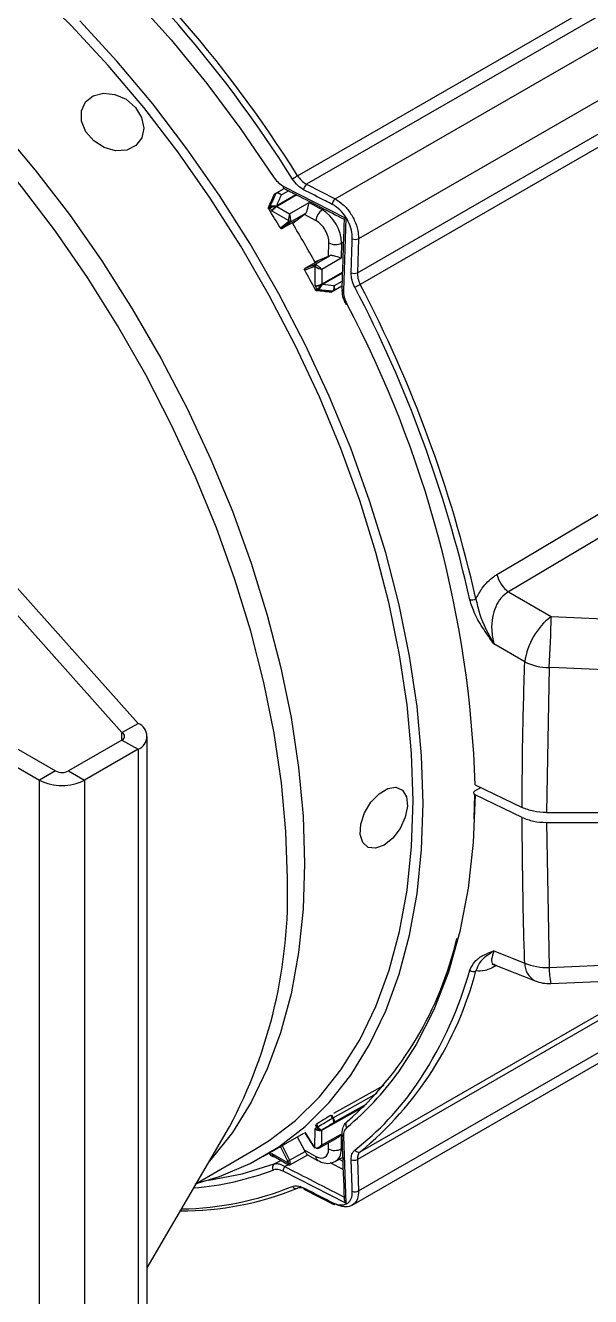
# Model space of a CAD drawing. Extents: x 16.5 to 113.1, y 4.4 to 84.5.
# Drawn here: x 77.126 to 78.993, y 61.073 to 65.276 of the extents above; entities that cross this region are included whole.
import ezdxf

# ---------------------------------------------------------------- set-up
doc = ezdxf.new("R2010")
doc.units = 0
doc.header["$MEASUREMENT"] = 0
doc.layers.add('OBJECT', color=7, linetype='CONTINUOUS')

msp = doc.modelspace()

# ---------------------------------------------------------------- linework, layer by layer
at = {"layer": 'OBJECT'}
for p, q in [((78.025, 64.7792), (80.7962, 66.3789)), ((80.8248, 66.3501), (78.0548, 64.7511)), ((78.1491, 64.7027), (81.0164, 66.3579)), ((81.0963, 66.2276), (78.2263, 64.5708)), ((78.2225, 64.4586), (80.9925, 66.0577)), ((81.003, 66.0197), (78.2319, 64.4199)), ((77.9552, 64.7225), (77.9809, 64.7373)), ((77.9773, 64.7453), (78.1841, 64.6389)), ((78.0548, 64.7511), (78.1491, 64.7027)), ((77.9538, 64.7209), (77.9483, 64.7177)), ((77.9497, 64.7193), (77.9552, 64.7225)), ((77.9538, 64.7209), (77.9538, 64.7209)), ((77.9563, 64.6812), (78.0192, 64.7175)), ((78.0226, 64.7158), (77.9587, 64.6788)), ((77.9957, 64.7297), (77.9716, 64.7158)), ((77.929, 64.6744), (77.9342, 64.6773)), ((77.9346, 64.6726), (77.9296, 64.6697)), ((77.9342, 64.6773), (77.9344, 64.6775)), ((77.9349, 64.6728), (77.9346, 64.6726)), ((77.9952, 64.6311), (77.9408, 64.6625)), ((77.9547, 64.68), (77.9563, 64.6812)), ((77.9568, 64.6778), (77.9554, 64.6769)), ((77.9587, 64.6788), (77.9568, 64.6778)), ((77.9568, 64.6778), (77.9987, 64.6536)), ((77.9987, 64.6536), (78.0633, 64.6909)), ((78.0508, 64.6541), (77.9998, 64.6247)), ((78.0476, 64.6517), (78.0089, 64.6212)), ((78.0861, 64.6305), (78.0476, 64.6517)), ((78.0633, 64.6909), (78.1068, 64.667)), ((78.112, 64.6699), (78.1068, 64.667)), ((77.9682, 64.6066), (77.9935, 64.6268)), ((78.0169, 64.6289), (77.9744, 64.6044)), ((77.9998, 64.6247), (77.9744, 64.6044)), ((78.0182, 64.6292), (78.0087, 64.6216)), ((78.1841, 64.6389), (78.1763, 64.3993)), ((78.2263, 64.5708), (78.2225, 64.4586)), ((78.1276, 64.5131), (78.1286, 64.5571)), ((78.1705, 64.5567), (78.1694, 64.5071)), ((78.1762, 64.5601), (78.1705, 64.5567)), ((78.05, 64.4733), (78.0925, 64.4979)), ((78.05, 64.4733), (78.0803, 64.4852)), ((78.0803, 64.4852), (78.1313, 64.5146)), ((78.0819, 64.4948), (78.1276, 64.5131)), ((78.0821, 64.4945), (78.0934, 64.4989)), ((78.1694, 64.5071), (78.1048, 64.4698)), ((78.0791, 64.4787), (78.0489, 64.4669)), ((78.0836, 64.4152), (78.0836, 64.478)), ((78.1048, 64.4698), (78.1048, 64.4214)), ((78.1067, 64.4225), (78.173, 64.4608)), ((78.1729, 64.457), (78.1076, 64.4193)), ((78.0842, 64.4019), (78.0892, 64.4048)), ((78.0931, 64.402), (78.088, 64.3991)), ((78.0892, 64.4048), (78.0896, 64.405)), ((78.0934, 64.4022), (78.0931, 64.402)), ((78.1034, 64.4207), (78.1048, 64.4214)), ((78.1048, 64.4214), (78.1067, 64.4225)), ((78.1076, 64.4193), (78.1057, 64.4185)), ((78.1715, 64.4143), (78.1372, 64.3945)), ((78.1715, 64.4143), (78.1427, 64.3977)), ((78.1451, 64.4152), (78.172, 64.4308)), ((78.1351, 64.3941), (78.1406, 64.3973)), ((78.1427, 64.3977), (78.1372, 64.3945)), ((78.1406, 64.3973), (78.1407, 64.3973)), ((78.1427, 64.3977), (78.1427, 64.3977)), ((77.4978, 62.9684), (76.777, 63.7772)), ((77.4449, 62.9378), (76.724, 63.7466)), ((78.7221, 63.4034), (78.8626, 63.3218)), ((78.7754, 63.1719), (78.6736, 63.2311)), ((78.2319, 61.5518), (81.003, 63.1515)), ((78.8559, 63.153), (78.8472, 62.6733)), ((80.9925, 63.1256), (78.2225, 61.5265)), ((78.2052, 61.3749), (81.1289, 63.0627)), ((78.2263, 61.4224), (81.0963, 63.0792)), ((77.4449, 62.9378), (77.4978, 62.9684)), ((77.4449, 62.9133), (77.4449, 62.9378)), ((76.9923, 62.8847), (77.1726, 62.7807)), ((77.0453, 62.9153), (77.2256, 62.8112)), ((77.4449, 62.9133), (77.268, 62.8112)), ((77.4449, 62.9133), (77.4978, 62.8827)), ((77.5286, 59.3328), (77.5286, 62.9256)), ((77.4978, 62.8827), (77.321, 62.7807)), ((77.4978, 62.8827), (77.4978, 59.29)), ((77.2256, 62.8112), (77.1726, 62.7807)), ((77.268, 62.8112), (77.321, 62.7807)), ((77.1726, 59.1879), (77.1726, 62.7807)), ((77.321, 62.7807), (77.321, 59.1879)), ((78.6119, 62.7652), (78.7668, 62.6902)), ((78.6085, 62.6524), (78.6108, 62.7333)), ((78.6109, 62.7453), (78.6301, 62.7564)), ((78.7668, 62.6575), (78.6119, 62.7326)), ((78.8472, 62.6733), (79.2193, 62.6733)), ((78.8472, 62.6406), (79.2193, 62.6406)), ((78.8472, 62.6406), (78.8559, 62.1609)), ((78.6736, 62.2162), (78.7754, 62.176)), ((78.6756, 62.17), (78.81, 62.1169)), ((78.5875, 62.1296), (78.5942, 62.1521)), ((78.3096, 61.7709), (78.1441, 61.6784)), ((78.1421, 61.6646), (78.2878, 61.746)), ((78.2522, 61.7088), (78.1444, 61.6486)), ((78.2438, 61.7006), (78.1057, 61.6234)), ((78.1066, 61.6256), (78.2479, 61.7046)), ((78.14, 61.6634), (78.1347, 61.6728)), ((78.1367, 61.6741), (78.1421, 61.6646)), ((77.5286, 61.1684), (77.7998, 61.6339)), ((78.0823, 61.5658), (78.0827, 61.6288)), ((78.0883, 61.6328), (78.0837, 61.6409)), ((78.0875, 61.6434), (78.0922, 61.6351)), ((78.0887, 61.6322), (78.0883, 61.6328)), ((78.0922, 61.6351), (78.0925, 61.6346)), ((78.1048, 61.6246), (78.1066, 61.6256)), ((78.1401, 61.6633), (78.14, 61.6634)), ((78.1421, 61.6646), (78.1421, 61.6646)), ((77.9115, 61.5361), (78.0458, 61.6136)), ((78.0238, 61.6009), (78.0468, 61.5579)), ((78.0477, 61.6161), (78.0771, 61.5697)), ((78.0484, 61.6166), (78.0778, 61.5703)), ((78.0952, 61.564), (78.1545, 61.5972)), ((78.1039, 61.6224), (78.1024, 61.6217)), ((78.1039, 61.6224), (78.1035, 61.5738)), ((78.1035, 61.5738), (78.1686, 61.6102)), ((78.1057, 61.6234), (78.1039, 61.6224)), ((78.1275, 61.5611), (78.1271, 61.5819)), ((78.1686, 61.6102), (78.1694, 61.5616)), ((78.1763, 61.6036), (78.1841, 61.3819)), ((77.6918, 61.4485), (77.8853, 61.5602)), ((77.9306, 61.5471), (77.9329, 61.5431)), ((77.9314, 61.5476), (77.9337, 61.5435)), ((77.9329, 61.5431), (77.9333, 61.5423)), ((77.9337, 61.5435), (77.934, 61.5429)), ((77.9399, 61.5464), (77.9939, 61.5147)), ((77.9923, 61.521), (77.9683, 61.5689)), ((77.9743, 61.5724), (77.9985, 61.524)), ((77.9985, 61.524), (78.0499, 61.5527)), ((77.9999, 61.5089), (78.0583, 61.5416)), ((78.0468, 61.5579), (78.085, 61.5366)), ((78.0573, 61.5422), (78.0913, 61.5232)), ((78.1728, 61.5635), (78.1694, 61.5616)), ((77.9468, 61.5372), (77.9949, 61.509)), ((77.9477, 61.5119), (77.9701, 61.5235)), ((77.9949, 61.5089), (77.9827, 61.5027)), ((78.1753, 61.4932), (78.1331, 61.5147)), ((78.1506, 61.5203), (78.1739, 61.5333)), ((78.1627, 61.5271), (78.1743, 61.5212)), ((78.2225, 61.5265), (78.2263, 61.4224)), ((78.1841, 61.3819), (77.9773, 61.4875)), ((78.0482, 61.4268), (78.1424, 61.3784))]:
    msp.add_line(p, q, dxfattribs=at)
at = {"layer": 'OBJECT', "flags": 128}
for points in [[(75.8853, 66.2042), (75.9167, 66.2051), (76.0389, 66.2007), (76.1651, 66.1835), (76.2944, 66.1537), (76.4262, 66.1115), (76.5598, 66.0571), (76.6944, 65.9907), (76.8294, 65.9128), (76.9641, 65.8237), (77.0977, 65.7239), (77.2295, 65.6139), (77.3588, 65.4944), (77.4849, 65.3659), (77.6072, 65.2292), (77.725, 65.0849), (77.8376, 64.9339), (77.9445, 64.777)], [(77.9915, 62.4551), (77.9866, 62.6109), (77.9719, 62.7716), (77.9476, 62.9361), (77.9136, 63.1038), (77.8703, 63.2735), (77.8179, 63.4444), (77.7566, 63.6156), (77.6868, 63.786), (77.6089, 63.9549), (77.5232, 64.1213), (77.4303, 64.2842), (77.3307, 64.4427), (77.2249, 64.5961), (77.1134, 64.7434), (76.997, 64.8839), (76.8762, 65.0168), (76.7517, 65.1413), (76.6242, 65.2569), (76.4943, 65.3627), (76.3628, 65.4584), (76.2304, 65.5433), (76.0978, 65.617), (75.9733, 65.6759)], [(78.4065, 62.7121), (78.4015, 62.8685), (78.3866, 63.0298), (78.3619, 63.195), (78.3274, 63.3633), (78.2835, 63.5337), (78.2303, 63.7052), (78.1681, 63.877), (78.0973, 64.0479), (78.0183, 64.2171), (77.9315, 64.3837), (77.8375, 64.5466), (77.7366, 64.705), (77.6296, 64.8581), (77.5169, 65.0048), (77.3993, 65.1445), (77.2774, 65.2764), (77.1518, 65.3996)], [(76.6648, 65.3066), (76.7933, 65.1927), (76.9189, 65.0694), (77.0408, 64.9376), (77.1584, 64.7979), (77.2711, 64.6511), (77.3781, 64.4981), (77.479, 64.3397), (77.5731, 64.1767), (77.6598, 64.0102), (77.7389, 63.841), (77.8096, 63.67), (77.8718, 63.4983), (77.925, 63.3268), (77.9689, 63.1564), (78.0034, 62.9881), (78.0281, 62.8229), (78.043, 62.6616), (78.048, 62.5052)], [(77.687, 61.4457), (77.7671, 61.4698), (77.8684, 61.5128), (77.9629, 61.5683), (78.0501, 61.6358), (78.1294, 61.7149), (78.2005, 61.8053), (78.2629, 61.9064), (78.3163, 62.0177), (78.3604, 62.1386), (78.3949, 62.2684), (78.4198, 62.4063), (78.4347, 62.5516), (78.4397, 62.7036), (78.4347, 62.8613), (78.4198, 63.0239), (78.3949, 63.1905), (78.3604, 63.3601), (78.3163, 63.5319), (78.2629, 63.7049), (78.2005, 63.878), (78.1294, 64.0505), (78.0501, 64.2212), (77.9629, 64.3893), (77.8684, 64.5539), (77.7671, 64.7139), (77.6595, 64.8686), (77.5463, 65.0171), (77.428, 65.1585), (77.3054, 65.2921)], [(78.6835, 63.4607), (78.7709, 63.5127), (79.1203, 63.7205), (80.5181, 64.5519), (81.5788, 65.1829)], [(81.6172, 65.1266), (80.7657, 64.6197), (79.8563, 64.0784), (78.7221, 63.4034)], [(77.4894, 65.0054), (77.5098, 64.9723), (77.5172, 64.9372), (77.5106, 64.9047), (77.4908, 64.8793), (77.4606, 64.8645), (77.424, 64.8622), (77.3859, 64.8727), (77.3515, 64.8946), (77.3255, 64.925), (77.3113, 64.9598), (77.3109, 64.9942), (77.3244, 65.0236), (77.3498, 65.044), (77.3838, 65.0527), (77.4218, 65.0486), (77.4586, 65.0321), (77.4894, 65.0054)], [(78.8626, 63.3218), (79.1123, 63.3109), (79.1445, 63.3095)], [(79.1378, 63.1406), (78.8882, 63.1516), (78.8559, 63.153)], [(78.2942, 62.7358), (78.3231, 62.753), (78.3501, 62.7571), (78.3718, 62.7475), (78.385, 62.7256), (78.3882, 62.6943), (78.3807, 62.6579), (78.3637, 62.6211), (78.3395, 62.5891), (78.3112, 62.5662), (78.2828, 62.5553), (78.258, 62.5581), (78.2402, 62.5741), (78.2319, 62.6012), (78.2341, 62.6356), (78.2465, 62.6729), (78.2675, 62.7078), (78.2942, 62.7358)], [(78.6119, 62.7326), (78.6055, 62.5743), (78.5885, 62.4231), (78.5609, 62.28), (78.523, 62.1458), (78.4749, 62.0211), (78.417, 61.9068), (78.3565, 61.8132)], [(77.8853, 61.5602), (77.9315, 61.589), (78.0183, 61.6553), (78.0973, 61.7333), (78.1681, 61.8225), (78.2303, 61.9225), (78.2835, 62.0326), (78.3274, 62.1522), (78.3619, 62.2807), (78.3866, 62.4174), (78.4015, 62.5615), (78.4065, 62.7121)], [(78.048, 62.5052), (78.043, 62.3545), (78.0281, 62.2105), (78.0034, 62.0738), (77.9689, 61.9453), (77.925, 61.8256), (77.8718, 61.7155), (77.8096, 61.6156), (77.7389, 61.5264), (77.734, 61.521)], [(78.8559, 62.1609), (79.1056, 62.1719), (79.1378, 62.1733)], [(78.8614, 62.1082), (78.9671, 62.1129), (79.1433, 62.1206)], [(77.7313, 61.458), (77.8415, 61.4786), (77.9477, 61.5119)]]:
    msp.add_lwpolyline(points, dxfattribs=at)
at = {"layer": 'OBJECT'}
for centre, radius, start, end in [((74.5255, 62.591), 4.1273, 32.0168, 50.8709), ((74.5263, 62.5911), 4.1064, 32.0168, 50.8709), ((78.1268, 64.6034), 0.2031, 120.0728, 125.7479), ((77.985, 64.7439), 0.00779, 169.7404, 233.9441), ((78.0693, 64.7313), 0.0245, 126.2198, 175.6633), ((77.957, 64.7195), 0.00346, 120.5034, 156.2622), ((77.957, 64.7194), 0.00353, 120.4466, 155.8933), ((78.1637, 64.683), 0.0245, 126.3487, 175.7476), ((74.1951, 62.3354), 4.404, 31.0463, 32.0088), ((77.9391, 64.6753), 0.00528, 157.8099, 211.7169), ((77.9393, 64.6757), 0.00525, 159.704, 213.0028), ((74.1329, 62.2971), 4.4828, 31.8484, 31.9998), ((77.9384, 64.6775), 0.0136, 4.0687, 8.5969), ((77.9756, 64.6477), 0.0383, 125.425, 126.0905), ((77.9608, 64.6836), 0.00705, 210.6552, 235.4743), ((77.9624, 64.6849), 0.00707, 210.8403, 238.235), ((78.1333, 64.6278), 0.0473, 124.1299, 176.7171), ((77.9899, 64.6307), 0.00535, 313.4525, 4.4047), ((77.9978, 64.6292), 0.00488, 208.4683, 293.5808), ((77.9987, 64.6379), 0.00768, 242.6052, 297.3918), ((77.9943, 64.6305), 0.00802, 313.4497, 4.408), ((74.2215, 62.3503), 4.4161, 29.0185, 30.9519), ((78.2162, 64.5937), 0.025, 245.3084, 293.8073), ((78.1498, 64.5993), 0.0473, 243.2866, 295.8661), ((78.0832, 64.4813), 0.00488, 126.4155, 211.5354), ((78.0826, 64.4775), 0.00802, 55.5964, 106.5601), ((78.0913, 64.4777), 0.00768, 122.6062, 177.3977), ((74.1923, 62.3333), 4.4074, 27.9916, 28.9534), ((78.0806, 64.4736), 0.00535, 55.5934, 106.5635), ((78.2124, 64.4814), 0.0249, 245.4008, 293.9472), ((74.0832, 62.2747), 4.5371, 28.0011, 28.1507), ((78.0938, 64.4073), 0.00528, 208.2841, 262.1847), ((78.0943, 64.4074), 0.00525, 206.9964, 260.2948), ((78.0953, 64.4056), 0.0137, 51.4243, 55.9182), ((78.0864, 64.4568), 0.0427, 293.966, 294.563), ((78.1118, 64.422), 0.00706, 184.5413, 209.3337), ((78.1137, 64.4227), 0.00707, 181.7711, 209.1589), ((78.1787, 64.4065), 0.00761, 186.8872, 251.4129), ((78.1356, 64.5872), 0.193, 293.9423, 299.9165), ((74.452, 62.4403), 4.2468, 12.7396, 27.6464), ((74.4508, 62.4394), 4.2684, 12.7396, 27.6464), ((78.141, 64.4008), 0.00352, 264.0809, 299.5695), ((78.141, 64.4007), 0.00346, 263.7404, 299.4966), ((78.1842, 64.3608), 0.00643, 269.1177, 301.9742), ((74.9611, 62.6427), 3.6528, 1.9223, 27.9601), ((78.7807, 63.4845), 0.1001, 193.7649, 234.1474), ((78.5982, 63.4096), 0.033, 263.1171, 298.8029), ((79.003, 63.1398), 0.2298, 127.6431, 171.9863), ((75.5663, 63.3681), 3.2966, 356.2602, 359.1967), ((78.8579, 63.3428), 0.1898, 244.2347, 269.4), ((77.4402, 62.9256), 0.0131, 290.7844, 69.2137), ((77.4816, 62.9256), 0.0458, 290.7834, 69.216), ((77.2468, 62.8522), 0.0461, 242.6096, 297.3897), ((77.2468, 62.9238), 0.1612, 242.6095, 297.3903), ((76.3472, 62.4059), 1.645, 332.0117, 1.7107), ((77.4345, 62.5134), 1.1452, 311.2269, 347.065), ((78.8489, 62.3454), 0.1846, 246.5521, 272.1989), ((78.8409, 62.1746), 0.0655, 178.7487, 241.7785), ((77.5023, 62.4393), 1.1489, 309.4209, 345.4028), ((77.3492, 62.5017), 1.293, 325.8039, 343.2768), ((78.6061, 62.1667), 0.0187, 230.9088, 295.4072), ((79.1129, 62.161), 0.257, 180.02, 191.8595), ((78.8559, 62.2331), 0.125, 248.4109, 272.5142), ((77.5722, 62.3767), 0.9658, 309.5797, 324.3033), ((77.6062, 62.3332), 0.9857, 308.063, 325.506), ((77.5846, 62.3264), 0.8572, 305.5247, 305.9845), ((78.3555, 61.1678), 0.5364, 119.402, 119.8871), ((79.7446, 59.072), 3.049, 122.8089, 122.8941), ((78.1002, 61.6273), 0.00425, 295.846, 309.8196), ((78.1015, 61.6271), 0.00375, 289.4139, 296.1966), ((78.1069, 61.6224), 0.00301, 134.6545, 180.3995), ((78.1084, 61.6236), 0.00265, 130.9807, 184.3774), ((78.4838, 61.0539), 0.6998, 119.2286, 119.4274), ((77.4651, 62.8156), 1.3354, 300.3604, 300.4645), ((78.1972, 61.6415), 0.0132, 126.7564, 223.5009), ((78.1773, 61.6105), 0.00611, 152.3112, 181.5444), ((78.1794, 61.6114), 0.00834, 186.9579, 247.8193), ((77.9415, 61.5295), 0.016, 119.034, 122.3113), ((77.9327, 61.545), 0.00248, 281.7455, 303.0979), ((77.5819, 62.3329), 0.8642, 294.0189, 294.4741), ((78.0783, 61.5692), 0.00123, 113.3507, 158.7779), ((78.0896, 61.5775), 0.0139, 211.2515, 237.9007), ((78.0847, 61.5655), 0.00248, 173.2261, 234.7731), ((78.1479, 61.6018), 0.0456, 243.3716, 298.0349), ((78.226, 61.5648), 0.0143, 212.291, 294.1256), ((77.9567, 61.5), 0.0149, 126.9241, 215.439), ((78.0015, 61.4875), 0.0242, 141.0819, 179.996), ((77.9686, 61.5775), 0.0613, 292.6948, 299.2147), ((77.9798, 61.5144), 0.0141, 1.2578, 27.6241), ((77.9975, 61.5216), 0.00774, 242.2887, 296.6624), ((77.9798, 61.5142), 0.0212, 1.2522, 27.626), ((78.0994, 61.5351), 0.0144, 174.3713, 235.6536), ((78.2114, 61.5454), 0.0219, 244.5383, 300.3338), ((77.6035, 62.3955), 0.9663, 274.6818, 290.6661), ((77.6416, 62.3731), 1.0168, 269.7976, 292.1513), ((77.6279, 62.3701), 1.0072, 270.7956, 292.1779), ((78.0197, 61.443), 0.0129, 206.1858, 294.5615), ((78.0512, 61.4322), 0.00635, 174.7598, 244.3795), ((78.2152, 61.4413), 0.0219, 244.4824, 300.4686), ((78.1459, 61.384), 0.00673, 176.2903, 238.1175), ((78.1448, 61.3848), 0.00696, 250.0091, 309.0703)]:
    msp.add_arc(centre, radius, start, end, dxfattribs=at)
for centre, major_axis, ratio, start_param, end_param in [((76.5413, 63.6895), (2.1247, 4.0606), 0.178723, 5.049538, 5.060499), ((76.5507, 63.7099), (2.1331, 4.0765), 0.178723, 5.044213, 5.055125), ((76.5625, 63.7017), (2.1283, 4.0899), 0.180061, 5.046579, 5.055249), ((77.9987, 64.6413), (0.0023, 0.0159), 0.166917, 0.719043, 2.289839), ((77.9987, 64.6413), (-0.0023, 0.0159), 0.166917, 3.993346, 5.564143), ((78.0684, 64.6636), (0.0279, 0.0189), 0.073663, 2.202362, 2.357251), ((78.1058, 64.5929), (-0.045, 0.0779), 0.596389, 3.927074, 5.49787), ((78.0851, 64.5809), (-0.03, 0.052), 0.605893, 3.927074, 5.497871), ((78.0942, 64.476), (0.0126, -0.01), 0.166963, 0.719175, 2.289971), ((78.1483, 64.5252), (0.0303, 0.0148), 0.073527, 3.925922, 4.080811), ((78.0942, 64.476), (0.015, -0.006), 0.166829, 3.993239, 5.564035), ((76.5413, 63.6895), (4.5791, -0.1905), 0.178783, 1.222738, 1.233699), ((76.5637, 63.6874), (4.597, -0.1912), 0.178783, 1.228112, 1.239024), ((76.5625, 63.7017), (4.6063, -0.202), 0.180122, 1.227989, 1.236658), ((76.5593, 63.7041), (4.4233, 2.4951), 0.502107, 4.775167, 4.786128), ((76.5819, 63.7168), (4.4406, 2.5049), 0.502107, 4.769842, 4.780754), ((76.5807, 63.716), (4.4481, 2.5092), 0.504193, 4.771551, 4.780221), ((78.0678, 61.5707), (-0.0172, 0.0351), 0.626522, 1.629364, 1.784254), ((78.093, 61.58), (0.0122, 0.0131), 0.672837, 3.289869, 4.860665), ((78.0843, 61.5851), (-0.0315, 0.0511), 0.57687, 2.339581, 3.910377), ((78.093, 61.58), (0.0056, 0.017), 0.673162, 2.999418, 4.570214), ((78.1052, 61.598), (-0.0462, 0.0773), 0.577184, 3.097686, 3.918583), ((77.9975, 61.5248), (0.0025, 0.0159), 0.17125, 2.284583, 3.065497), ((77.9975, 61.5248), (-0.0022, 0.0159), 0.164593, 3.206364, 3.999809)]:
    msp.add_ellipse(centre, major_axis=major_axis, ratio=ratio, start_param=start_param, end_param=end_param, dxfattribs=at)
for points, knots in [([(77.9445, 64.777), (77.9492, 64.7705), (77.9589, 64.7572), (77.9711, 64.7493), (77.9773, 64.7453)], [0, 0, 0, 0, 0.4877, 1, 1, 1, 1]), ([(78.025, 64.7792), (78.0291, 64.7736), (78.0373, 64.7625), (78.0484, 64.7544), (78.0542, 64.7514), (78.0548, 64.7511)], [0, 0, 0, 0, 0.471916, 0.943784, 1, 1, 1, 1]), ([(77.9804, 64.7376), (77.9946, 64.7302), (78.0606, 64.6961), (78.1269, 64.6622), (78.1788, 64.6356)], [0, 0, 0, 0, 0.215811, 1, 1, 1, 1]), ([(78.0449, 64.7332), (78.0384, 64.7372), (78.0247, 64.7456), (78.0138, 64.7604), (78.0081, 64.7682)], [0, 0, 0, 0, 0.474046, 1, 1, 1, 1]), ([(77.9483, 64.7177), (77.9485, 64.7181), (77.9489, 64.7187), (77.9495, 64.7191), (77.9497, 64.7193)], [0, 0, 0, 0, 0.64203, 1, 1, 1, 1]), ([(77.9716, 64.7158), (77.9716, 64.7158), (77.9709, 64.7164), (77.9689, 64.718), (77.9653, 64.7201), (77.9609, 64.7217), (77.9568, 64.7221), (77.9548, 64.7213), (77.9538, 64.7209)], [0, 0, 0, 0, 0.009472, 0.112294, 0.337635, 0.559594, 0.779766, 1, 1, 1, 1]), ([(77.9552, 64.7225), (77.9562, 64.7228), (77.9581, 64.7236), (77.9619, 64.7229), (77.966, 64.7209), (77.9693, 64.7183), (77.971, 64.7165), (77.9716, 64.7158), (77.9716, 64.7158)], [0, 0, 0, 0, 0.220242, 0.440415, 0.662372, 0.887709, 0.990548, 1, 1, 1, 1]), ([(78.1392, 64.6848), (78.1317, 64.6886), (78.1003, 64.7047), (78.0688, 64.7209), (78.0449, 64.7332)], [0, 0, 0, 0, 0.2377672, 1, 1, 1, 1]), ([(78.1491, 64.7027), (78.1582, 64.697), (78.1763, 64.6855), (78.1999, 64.6572), (78.2172, 64.6245), (78.2257, 64.5944), (78.2261, 64.5773), (78.2263, 64.5708)], [0, 0, 0, 0, 0.216872, 0.433758, 0.650331, 0.86677, 1, 1, 1, 1]), ([(77.9296, 64.6697), (77.9293, 64.6702), (77.9288, 64.6712), (77.9286, 64.6729), (77.9289, 64.6739), (77.929, 64.6744)], [0, 0, 0, 0, 0.32291, 0.645822, 1, 1, 1, 1]), ([(77.9344, 64.6775), (77.9354, 64.678), (77.9373, 64.679), (77.9417, 64.6798), (77.9467, 64.6801), (77.9501, 64.6797), (77.9519, 64.6795)], [0, 0, 0, 0, 0.24244, 0.484595, 0.734566, 1, 1, 1, 1]), ([(77.952, 64.6785), (77.95, 64.6781), (77.9463, 64.6774), (77.9409, 64.6757), (77.9371, 64.6741), (77.9355, 64.6732), (77.9349, 64.6728)], [0, 0, 0, 0, 0.303906, 0.58579, 0.849409, 1, 1, 1, 1]), ([(77.9408, 64.6625), (77.9408, 64.6626), (77.941, 64.6631), (77.9416, 64.665), (77.9432, 64.6683), (77.946, 64.6725), (77.949, 64.676), (77.9511, 64.6777), (77.952, 64.6785)], [0, 0, 0, 0, 0.010001, 0.107428, 0.369933, 0.606842, 0.825999, 1, 1, 1, 1]), ([(77.9554, 64.6769), (77.9548, 64.6765), (77.9529, 64.6752), (77.9497, 64.6727), (77.9462, 64.6693), (77.943, 64.6658), (77.9415, 64.6636), (77.9409, 64.6626), (77.9408, 64.6625)], [0, 0, 0, 0, 0.116668, 0.314967, 0.524423, 0.7552, 0.99068, 1, 1, 1, 1]), ([(77.9519, 64.6795), (77.9521, 64.6795), (77.9526, 64.6794), (77.9531, 64.6792), (77.9533, 64.679), (77.9534, 64.6789)], [0, 0, 0, 0, 0.507188, 0.825515, 1, 1, 1, 1]), ([(77.9531, 64.6787), (77.953, 64.6787), (77.953, 64.6787), (77.953, 64.6787), (77.9527, 64.6787), (77.9524, 64.6786), (77.9521, 64.6785), (77.952, 64.6785)], [0, 0, 0, 0, 0.032741, 0.074873, 0.183276, 0.638251, 1, 1, 1, 1]), ([(77.9554, 64.6769), (77.9553, 64.677), (77.9549, 64.6772), (77.9541, 64.6777), (77.9535, 64.6783), (77.9531, 64.6787)], [0, 0, 0, 0, 0.124156, 0.4682531, 1, 1, 1, 1]), ([(77.9534, 64.6789), (77.9534, 64.679), (77.9538, 64.6793), (77.9543, 64.6797), (77.9547, 64.68)], [0, 0, 0, 0, 0.0266698, 1, 1, 1, 1]), ([(77.9534, 64.6789), (77.9538, 64.6785), (77.9543, 64.6778), (77.955, 64.6772), (77.9554, 64.677), (77.9554, 64.6769)], [0, 0, 0, 0, 0.533157, 0.872717, 1, 1, 1, 1]), ([(78.0508, 64.6541), (78.0516, 64.6549), (78.0534, 64.6566), (78.0554, 64.6607), (78.0573, 64.6661), (78.0593, 64.6736), (78.0613, 64.6827), (78.0626, 64.6883), (78.0633, 64.6908), (78.0633, 64.6909)], [0, 0, 0, 0, 0.1049801, 0.2098527, 0.31864, 0.4809857, 0.7083011, 0.9952725, 1, 1, 1, 1]), ([(78.2058, 64.571), (78.2053, 64.5803), (78.2044, 64.599), (78.1931, 64.6288), (78.1759, 64.6556), (78.1567, 64.6746), (78.1441, 64.682), (78.1392, 64.6848)], [0, 0, 0, 0, 0.2168, 0.433617, 0.650078, 0.866405, 1, 1, 1, 1]), ([(78.0169, 64.6289), (78.0172, 64.6291), (78.018, 64.6295), (78.0186, 64.6298), (78.0189, 64.6298), (78.0187, 64.6296), (78.0183, 64.6293), (78.0182, 64.6292)], [0, 0, 0, 0, 0.216686, 0.433266, 0.650093, 0.867245, 1, 1, 1, 1]), ([(78.1787, 64.6357), (78.1784, 64.6259), (78.1757, 64.5491), (78.1733, 64.4725), (78.1712, 64.4056)], [0, 0, 0, 0, 0.127268, 1, 1, 1, 1]), ([(78.1788, 64.6357), (78.1788, 64.6356), (78.1785, 64.6355), (78.1801, 64.6365), (78.1824, 64.6379), (78.1841, 64.6389), (78.1841, 64.6389)], [0, 0, 0, 0, 0.0363748, 0.451326, 0.9910261, 1, 1, 1, 1]), ([(77.9744, 64.6044), (77.9739, 64.6042), (77.9731, 64.6038), (77.9716, 64.6039), (77.9701, 64.6046), (77.969, 64.6055), (77.9684, 64.6063), (77.9682, 64.6066)], [0, 0, 0, 0, 0.2142194, 0.4284895, 0.642923, 0.857696, 1, 1, 1, 1]), ([(78.202, 64.4587), (78.2023, 64.4672), (78.2035, 64.5046), (78.2048, 64.542), (78.2058, 64.571)], [0, 0, 0, 0, 0.2260629, 1, 1, 1, 1]), ([(78.0934, 64.4989), (78.0936, 64.499), (78.0942, 64.4991), (78.0943, 64.4991), (78.094, 64.4988), (78.0933, 64.4984), (78.0927, 64.498), (78.0925, 64.4979)], [0, 0, 0, 0, 0.2175163, 0.4350885, 0.6524996, 0.8694778, 1, 1, 1, 1]), ([(78.1694, 64.5071), (78.1694, 64.5072), (78.1668, 64.5078), (78.1613, 64.5095), (78.1524, 64.5123), (78.145, 64.5143), (78.1393, 64.5153), (78.1347, 64.5156), (78.1325, 64.515), (78.1313, 64.5146)], [0, 0, 0, 0, 0.004728, 0.291698, 0.519013, 0.68136, 0.790144, 0.895016, 1, 1, 1, 1]), ([(78.0489, 64.4669), (78.0487, 64.4674), (78.0482, 64.4685), (78.0481, 64.4701), (78.0484, 64.4716), (78.0491, 64.4727), (78.0498, 64.4732), (78.05, 64.4733)], [0, 0, 0, 0, 0.215112, 0.430246, 0.645241, 0.859868, 1, 1, 1, 1]), ([(78.2139, 64.4108), (78.2104, 64.4187), (78.2031, 64.435), (78.2024, 64.4507), (78.202, 64.4587)], [0, 0, 0, 0, 0.488114, 1, 1, 1, 1]), ([(78.2225, 64.4586), (78.2227, 64.4524), (78.2231, 64.4397), (78.2289, 64.4266), (78.2319, 64.4199)], [0, 0, 0, 0, 0.487924, 1, 1, 1, 1]), ([(78.0836, 64.4152), (78.0836, 64.4152), (78.0848, 64.4152), (78.0875, 64.4155), (78.0922, 64.4165), (78.0968, 64.4179), (78.1007, 64.4193), (78.1026, 64.4203), (78.1034, 64.4207)], [0, 0, 0, 0, 0.0093197, 0.2447975, 0.4755788, 0.6850334, 0.8833325, 1, 1, 1, 1]), ([(78.103, 64.4169), (78.1019, 64.4165), (78.0993, 64.4156), (78.0948, 64.4147), (78.0898, 64.4143), (78.0861, 64.4147), (78.0842, 64.4151), (78.0836, 64.4152), (78.0836, 64.4152)], [0, 0, 0, 0, 0.174001, 0.393156, 0.630062, 0.892574, 0.990005, 1, 1, 1, 1]), ([(78.088, 64.3991), (78.0875, 64.3992), (78.0865, 64.3994), (78.0852, 64.4004), (78.0845, 64.4014), (78.0842, 64.4019)], [0, 0, 0, 0, 0.32216, 0.644338, 1, 1, 1, 1]), ([(78.0896, 64.405), (78.0906, 64.4055), (78.0925, 64.4066), (78.096, 64.4095), (78.0997, 64.4131), (78.1019, 64.4156), (78.103, 64.4169)], [0, 0, 0, 0, 0.242427, 0.484565, 0.734483, 1, 1, 1, 1]), ([(78.1038, 64.4163), (78.103, 64.4144), (78.1014, 64.4109), (78.0982, 64.4063), (78.0955, 64.4035), (78.0939, 64.4025), (78.0934, 64.4022)], [0, 0, 0, 0, 0.303043, 0.584927, 0.848612, 1, 1, 1, 1]), ([(78.103, 64.4169), (78.1031, 64.417), (78.1032, 64.4171), (78.1034, 64.4173), (78.1036, 64.4174), (78.1037, 64.4175), (78.1037, 64.4176), (78.1037, 64.4177), (78.1037, 64.4177), (78.1037, 64.4177), (78.1037, 64.4177)], [0, 0, 0, 0, 0.330583, 0.552414, 0.701673, 0.802974, 0.904015, 0.945384, 0.979381, 1, 1, 1, 1]), ([(78.1037, 64.4177), (78.1036, 64.4183), (78.1033, 64.4192), (78.1033, 64.4201), (78.1034, 64.4206), (78.1034, 64.4207)], [0, 0, 0, 0, 0.531835, 0.87589, 1, 1, 1, 1]), ([(78.1034, 64.4207), (78.1034, 64.4206), (78.1034, 64.4202), (78.1036, 64.4193), (78.1039, 64.4184), (78.1041, 64.4179)], [0, 0, 0, 0, 0.127285, 0.466772, 1, 1, 1, 1]), ([(78.1041, 64.4179), (78.1041, 64.4178), (78.1042, 64.4173), (78.104, 64.4167), (78.1039, 64.4163), (78.1038, 64.4163)], [0, 0, 0, 0, 0.2644047, 0.8657973, 1, 1, 1, 1]), ([(78.1057, 64.4185), (78.1052, 64.4183), (78.1047, 64.4181), (78.1041, 64.4179), (78.1041, 64.4179)], [0, 0, 0, 0, 0.97331, 1, 1, 1, 1]), ([(78.1407, 64.3973), (78.1415, 64.3979), (78.1431, 64.3992), (78.1448, 64.403), (78.1457, 64.4076), (78.1457, 64.4118), (78.1453, 64.4144), (78.1451, 64.4152), (78.1451, 64.4152)], [0, 0, 0, 0, 0.22024, 0.440414, 0.662358, 0.887704, 0.990532, 1, 1, 1, 1]), ([(78.1451, 64.4152), (78.1451, 64.4152), (78.1454, 64.4144), (78.1461, 64.4119), (78.1468, 64.4078), (78.1464, 64.4033), (78.1451, 64.3996), (78.1435, 64.3984), (78.1427, 64.3977)], [0, 0, 0, 0, 0.009462, 0.112292, 0.33764, 0.559591, 0.779763, 1, 1, 1, 1]), ([(78.1718, 64.4034), (78.1717, 64.4001), (78.1712, 64.3883), (78.176, 64.3711), (78.1824, 64.3586), (78.1844, 64.3546)], [0, 0, 0, 0, 0.2094919, 0.7433191, 1, 1, 1, 1]), ([(78.1763, 64.3993), (78.1767, 64.3922), (78.1776, 64.3777), (78.1842, 64.3629), (78.1876, 64.3554)], [0, 0, 0, 0, 0.494003, 1, 1, 1, 1]), ([(78.1372, 64.3945), (78.1368, 64.3943), (78.1361, 64.394), (78.1354, 64.3941), (78.1351, 64.3941)], [0, 0, 0, 0, 0.642096, 1, 1, 1, 1]), ([(78.6141, 63.3806), (78.6207, 63.3925), (78.6366, 63.4215), (78.6621, 63.4471), (78.6798, 63.4584), (78.6835, 63.4607)], [0, 0, 0, 0, 0.355604, 0.866053, 1, 1, 1, 1]), ([(78.7221, 63.4034), (78.7135, 63.3974), (78.6964, 63.3854), (78.6783, 63.3547), (78.6674, 63.318), (78.6643, 63.2747), (78.6703, 63.2463), (78.6736, 63.2311)], [0, 0, 0, 0, 0.182198, 0.364245, 0.551043, 0.759195, 1, 1, 1, 1]), ([(78.6736, 63.2311), (78.6735, 63.2312), (78.662, 63.2472), (78.6393, 63.2793), (78.6094, 63.3279), (78.599, 63.3614), (78.5942, 63.3768)], [0, 0, 0, 0, 0.00268, 0.34979, 0.701238, 1, 1, 1, 1]), ([(78.6141, 63.3806), (78.6176, 63.3641), (78.6287, 63.3124), (78.6549, 63.2631), (78.6735, 63.2312), (78.6736, 63.2311)], [0, 0, 0, 0, 0.319161, 0.99706, 1, 1, 1, 1]), ([(78.7668, 62.6902), (78.7671, 62.7582), (78.7679, 62.9188), (78.7727, 63.0794), (78.7754, 63.1719)], [0, 0, 0, 0, 0.423826, 1, 1, 1, 1]), ([(78.6109, 62.7453), (78.6098, 62.7446), (78.6077, 62.7431), (78.6063, 62.7402), (78.6066, 62.7372), (78.6085, 62.7345), (78.6108, 62.7332), (78.6119, 62.7326)], [0, 0, 0, 0, 0.203431, 0.406869, 0.610304, 0.813753, 1, 1, 1, 1]), ([(78.8472, 62.6733), (78.8325, 62.6741), (78.8031, 62.6756), (78.7789, 62.6853), (78.7668, 62.6902)], [0, 0, 0, 0, 0.5, 1, 1, 1, 1]), ([(78.7668, 62.6575), (78.7789, 62.6527), (78.8031, 62.643), (78.8325, 62.6414), (78.8472, 62.6406)], [0, 0, 0, 0, 0.5, 1, 1, 1, 1]), ([(78.7754, 62.176), (78.7743, 62.2112), (78.7691, 62.3716), (78.7678, 62.5322), (78.7668, 62.6575)], [0, 0, 0, 0, 0.219221, 1, 1, 1, 1]), ([(78.5942, 62.1521), (78.599, 62.1623), (78.6092, 62.1842), (78.6391, 62.2025), (78.6618, 62.2116), (78.6735, 62.2162), (78.6736, 62.2162)], [0, 0, 0, 0, 0.298757, 0.643489, 0.997319, 1, 1, 1, 1]), ([(78.6736, 62.2162), (78.6735, 62.2162), (78.6549, 62.2032), (78.6287, 62.1887), (78.6176, 62.1592), (78.6141, 62.1497)], [0, 0, 0, 0, 0.00294, 0.680839, 1, 1, 1, 1]), ([(78.6736, 62.2162), (78.6704, 62.2067), (78.6641, 62.1875), (78.6661, 62.1726), (78.6745, 62.1718), (78.6762, 62.1716)], [0, 0, 0, 0, 0.442181, 0.885484, 1, 1, 1, 1]), ([(78.6682, 62.1719), (78.6689, 62.1721), (78.6698, 62.1725), (78.6742, 62.1702), (78.6755, 62.1694)], [0, 0, 0, 0, 0.692734, 1, 1, 1, 1]), ([(78.6835, 62.1681), (78.6697, 62.1612), (78.6424, 62.1476), (78.6235, 62.149), (78.6141, 62.1497)], [0, 0, 0, 0, 0.505217, 1, 1, 1, 1]), ([(78.0827, 61.6288), (78.0827, 61.6288), (78.0833, 61.6283), (78.0852, 61.6268), (78.0889, 61.6247), (78.0938, 61.6232), (78.0984, 61.6228), (78.1009, 61.6233), (78.102, 61.6235)], [0, 0, 0, 0, 0.009998, 0.107433, 0.369944, 0.606849, 0.826024, 1, 1, 1, 1]), ([(78.1024, 61.6217), (78.1017, 61.6215), (78.0997, 61.6209), (78.0959, 61.621), (78.0912, 61.6223), (78.0866, 61.6249), (78.0839, 61.6274), (78.0827, 61.6288), (78.0827, 61.6288)], [0, 0, 0, 0, 0.1166639, 0.314995, 0.52443, 0.755197, 0.9906749, 1, 1, 1, 1]), ([(78.102, 61.6235), (78.1007, 61.6235), (78.0983, 61.6236), (78.0941, 61.6261), (78.0908, 61.6291), (78.0893, 61.6314), (78.0887, 61.6322)], [0, 0, 0, 0, 0.303882, 0.585792, 0.8494, 1, 1, 1, 1]), ([(78.0925, 61.6346), (78.0934, 61.6333), (78.0952, 61.6306), (78.0981, 61.6273), (78.1008, 61.6249), (78.1022, 61.6243), (78.1029, 61.624)], [0, 0, 0, 0, 0.242429, 0.484603, 0.734553, 1, 1, 1, 1]), ([(78.1028, 61.6236), (78.1028, 61.6236), (78.1028, 61.6236), (78.1028, 61.6236), (78.1026, 61.6236), (78.1024, 61.6235), (78.1021, 61.6235), (78.102, 61.6235)], [0, 0, 0, 0, 0.032465, 0.074891, 0.183196, 0.638198, 1, 1, 1, 1]), ([(78.1032, 61.6238), (78.103, 61.6235), (78.1027, 61.623), (78.1025, 61.6222), (78.1024, 61.6218), (78.1024, 61.6217)], [0, 0, 0, 0, 0.533226, 0.872824, 1, 1, 1, 1]), ([(78.1024, 61.6217), (78.1024, 61.6218), (78.1024, 61.6222), (78.1024, 61.6229), (78.1026, 61.6233), (78.1028, 61.6236)], [0, 0, 0, 0, 0.1240948, 0.4682067, 1, 1, 1, 1]), ([(78.1029, 61.624), (78.103, 61.624), (78.1032, 61.624), (78.1033, 61.6239), (78.1032, 61.6238), (78.1032, 61.6238)], [0, 0, 0, 0, 0.507117, 0.8254837, 1, 1, 1, 1]), ([(78.1032, 61.6238), (78.1032, 61.6238), (78.1037, 61.6241), (78.1043, 61.6243), (78.1048, 61.6246)], [0, 0, 0, 0, 0.026957, 1, 1, 1, 1]), ([(78.1444, 61.6486), (78.1444, 61.6486), (78.1446, 61.6487), (78.145, 61.6494), (78.145, 61.6513), (78.1442, 61.6548), (78.1425, 61.659), (78.1409, 61.6619), (78.1401, 61.6633)], [0, 0, 0, 0, 0.009462, 0.112278, 0.337633, 0.559576, 0.779768, 1, 1, 1, 1]), ([(78.1421, 61.6646), (78.1429, 61.6631), (78.1445, 61.6601), (78.1458, 61.6557), (78.1461, 61.6519), (78.1455, 61.6497), (78.1447, 61.6488), (78.1444, 61.6486), (78.1444, 61.6486)], [0, 0, 0, 0, 0.22025, 0.440422, 0.662378, 0.887717, 0.990561, 1, 1, 1, 1]), ([(78.1719, 61.6134), (78.1726, 61.6203), (78.1742, 61.6342), (78.1821, 61.646), (78.1879, 61.651), (78.1892, 61.6521)], [0, 0, 0, 0, 0.4319642, 0.8704448, 1, 1, 1, 1]), ([(78.1876, 61.6324), (78.1843, 61.6289), (78.1777, 61.6219), (78.1768, 61.6098), (78.1763, 61.6036)], [0, 0, 0, 0, 0.491585, 1, 1, 1, 1]), ([(78.1543, 61.5975), (78.1561, 61.5984), (78.1617, 61.6014), (78.166, 61.6065), (78.1686, 61.6101), (78.1686, 61.6102)], [0, 0, 0, 0, 0.305084, 0.988732, 1, 1, 1, 1]), ([(78.1712, 61.6104), (78.1717, 61.5954), (78.174, 61.5242), (78.1767, 61.4531), (78.1788, 61.3971)], [0, 0, 0, 0, 0.210419, 1, 1, 1, 1]), ([(77.9455, 61.5358), (77.9453, 61.5358), (77.9433, 61.5356), (77.9395, 61.5371), (77.9357, 61.5397), (77.9341, 61.542), (77.9335, 61.5428)], [0, 0, 0, 0, 0.04208, 0.429512, 0.791918, 1, 1, 1, 1]), ([(77.934, 61.5429), (77.935, 61.5416), (77.9369, 61.539), (77.9412, 61.5366), (77.9453, 61.5355), (77.9478, 61.5359), (77.9488, 61.536)], [0, 0, 0, 0, 0.274704, 0.54911, 0.832331, 1, 1, 1, 1]), ([(77.9399, 61.5464), (77.9399, 61.5463), (77.9405, 61.5446), (77.9421, 61.5415), (77.9446, 61.5385), (77.9464, 61.5376), (77.9469, 61.5373)], [0, 0, 0, 0, 0.016565, 0.434972, 0.845042, 1, 1, 1, 1]), ([(77.9485, 61.5362), (77.9484, 61.5362), (77.9472, 61.5361), (77.945, 61.5373), (77.9422, 61.54), (77.9407, 61.5433), (77.9401, 61.5456), (77.9399, 61.5463), (77.9399, 61.5464)], [0, 0, 0, 0, 0.015041, 0.276377, 0.558891, 0.871909, 0.988072, 1, 1, 1, 1]), ([(78.0574, 61.5424), (78.057, 61.5426), (78.0561, 61.543), (78.0545, 61.5454), (78.0525, 61.5488), (78.0508, 61.5514), (78.0499, 61.5527)], [0, 0, 0, 0, 0.25238, 0.507609, 0.753688, 1, 1, 1, 1]), ([(78.0771, 61.5697), (78.0781, 61.5683), (78.0799, 61.5658), (78.0822, 61.5642), (78.0833, 61.5635)], [0, 0, 0, 0, 0.549065, 1, 1, 1, 1]), ([(78.202, 61.5256), (78.2023, 61.5321), (78.203, 61.5456), (78.2102, 61.5532), (78.2139, 61.5572)], [0, 0, 0, 0, 0.488655, 1, 1, 1, 1]), ([(78.2319, 61.5518), (78.229, 61.5488), (78.2232, 61.5427), (78.2227, 61.532), (78.2225, 61.5265)], [0, 0, 0, 0, 0.486981, 1, 1, 1, 1]), ([(77.9477, 61.5119), (77.952, 61.5126), (77.9608, 61.514), (77.9738, 61.5085), (77.9814, 61.5035), (77.9827, 61.5027)], [0, 0, 0, 0, 0.4307072, 0.9058454, 1, 1, 1, 1]), ([(77.9827, 61.5027), (78.0098, 61.4888), (78.0753, 61.4552), (78.1409, 61.4218), (78.1794, 61.4022)], [0, 0, 0, 0, 0.414389, 1, 1, 1, 1]), ([(77.9947, 61.5092), (77.9948, 61.5091), (77.9954, 61.5086), (77.9968, 61.5082), (77.9985, 61.5083), (77.9997, 61.5087), (78.0001, 61.5091), (78.0001, 61.5091)], [0, 0, 0, 0, 0.083221, 0.395783, 0.712697, 0.99253, 1, 1, 1, 1]), ([(78.0913, 61.5232), (78.0965, 61.5207), (78.1093, 61.5146), (78.1296, 61.512), (78.1427, 61.5174), (78.1483, 61.5197)], [0, 0, 0, 0, 0.2891257, 0.6947927, 1, 1, 1, 1]), ([(78.2058, 61.4215), (78.2055, 61.4294), (78.2042, 61.464), (78.203, 61.4987), (78.202, 61.5256)], [0, 0, 0, 0, 0.226065, 1, 1, 1, 1]), ([(77.9773, 61.4875), (77.9714, 61.4898), (77.96, 61.4943), (77.9496, 61.4931), (77.9451, 61.4915), (77.9445, 61.4913)], [0, 0, 0, 0, 0.489871, 0.942618, 1, 1, 1, 1]), ([(78.0081, 61.4373), (78.0132, 61.4386), (78.0239, 61.4414), (78.0376, 61.4357), (78.0449, 61.4328)], [0, 0, 0, 0, 0.473445, 1, 1, 1, 1]), ([(78.0548, 61.4278), (78.0495, 61.4299), (78.0384, 61.4345), (78.0296, 61.4324), (78.025, 61.4313)], [0, 0, 0, 0, 0.473397, 1, 1, 1, 1]), ([(78.0449, 61.4328), (78.0523, 61.4289), (78.0838, 61.4128), (78.1152, 61.3967), (78.1392, 61.3844)], [0, 0, 0, 0, 0.237767, 1, 1, 1, 1]), ([(78.1392, 61.3844), (78.1471, 61.3812), (78.1628, 61.3747), (78.1832, 61.3767), (78.1982, 61.3874), (78.2054, 61.4037), (78.2057, 61.4166), (78.2058, 61.4215)], [0, 0, 0, 0, 0.2168345, 0.4336857, 0.6501667, 0.8664931, 1, 1, 1, 1]), ([(78.2263, 61.4224), (78.2257, 61.4133), (78.2245, 61.3949), (78.2113, 61.3767), (78.1913, 61.3683), (78.1693, 61.3702), (78.1547, 61.3769), (78.1491, 61.3794)], [0, 0, 0, 0, 0.216841, 0.433701, 0.650254, 0.866699, 1, 1, 1, 1]), ([(78.1787, 61.3971), (78.179, 61.3948), (78.1797, 61.3895), (78.1824, 61.3845), (78.1841, 61.3819), (78.1841, 61.3819)], [0, 0, 0, 0, 0.429515, 0.990676, 1, 1, 1, 1])]:
    msp.add_open_spline(points, degree=3, knots=knots, dxfattribs=at)

doc.saveas('drawing.dxf')
